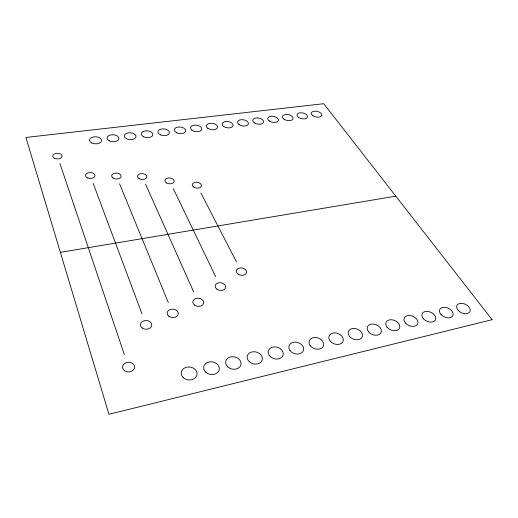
<?xml version="1.0" encoding="UTF-8"?>
<svg xmlns="http://www.w3.org/2000/svg" width="518" height="518" viewBox="0 0 518 518"><rect width="100%" height="100%" fill="white"/><g stroke="black" fill="none" stroke-linecap="round" stroke-linejoin="round"><path stroke-width="0.78" d="M60.366 252.344L395.804 196.16M200.88 192.987L236.538 262.043M173.277 188.623L215.617 276.567M145.629 184.259L193.635 291.841M119.554 183.786L168.292 302.557M93.149 183.307L141.932 313.707M59.913 163.52L124.404 354.733M492.1 319.703L108.942 414.29L25.9 137.451L323.744 103.71L492.1 319.703M124.663 370.862A6.054 4.869 -1.5 0 0 134.518 367.884A6.054 4.869 -1.5 0 0 126.483 362.529A6.054 4.869 -1.5 0 0 124.663 370.862M54.675 158.411A4.727 2.817 -0.3 0 0 62.108 156.339A4.727 2.817 -0.3 0 0 55.42 153.548A4.727 2.817 -0.3 0 0 54.675 158.411M142.152 327.998A5.711 4.384 1.8 0 0 151.644 325.977A5.711 4.384 1.8 0 0 144.477 320.648A5.711 4.384 1.8 0 0 142.152 327.998M87.717 178.011A4.785 2.959 0.9 0 0 95.008 175.647A4.785 2.959 0.9 0 0 87.956 172.889A4.785 2.959 0.9 0 0 87.717 178.011M168.972 316.362A5.575 4.228 4.6 0 0 178.153 314.432A5.575 4.228 4.6 0 0 170.998 309.272A5.575 4.228 4.6 0 0 168.972 316.362M112.943 177.985A4.727 2.94 2.3 0 0 120.895 176.981A4.727 2.94 2.3 0 0 115.249 173.148A4.727 2.94 2.3 0 0 112.943 177.985M194.671 305.147A5.458 4.073 7.1 0 0 203.606 303.399A5.458 4.073 7.1 0 0 196.562 298.316A5.458 4.073 7.1 0 0 194.671 305.147M139.051 178.593A4.675 2.92 3.8 0 0 146.749 177.35A4.675 2.92 3.8 0 0 140.747 173.711A4.675 2.92 3.8 0 0 139.051 178.593M166.537 182.951A4.656 2.927 5.3 0 0 174.106 181.65A4.656 2.927 5.3 0 0 167.961 178.024A4.656 2.927 5.3 0 0 166.537 182.951M216.854 289.173A5.316 3.872 9 0 0 225.576 287.788A5.316 3.872 9 0 0 218.829 282.737A5.316 3.872 9 0 0 216.854 289.173M238.118 274.126A5.18 3.684 10.5 0 0 246.516 272.766A5.18 3.684 10.5 0 0 239.776 267.961A5.18 3.684 10.5 0 0 238.118 274.126M193.382 186.894A4.636 2.933 6.9 0 0 201.224 186.454A4.636 2.933 6.9 0 0 195.934 182.245A4.636 2.933 6.9 0 0 193.382 186.894M313.008 115.812A5.322 2.894 12.3 0 0 321.646 115.559A5.322 2.894 12.3 0 0 314.925 111.124A5.322 2.894 12.3 0 0 313.008 115.812M298.653 117.521A5.355 2.94 11.7 0 0 307.401 117.256A5.355 2.94 11.7 0 0 300.712 112.775A5.355 2.94 11.7 0 0 298.653 117.521M284.084 119.25A5.394 2.985 11.1 0 0 292.942 118.985A5.394 2.985 11.1 0 0 286.286 114.459A5.394 2.985 11.1 0 0 284.084 119.25M269.302 121.011A5.433 3.03 10.5 0 0 278.27 120.733A5.433 3.03 10.5 0 0 271.652 116.168A5.433 3.03 10.5 0 0 269.302 121.011M254.293 122.798A5.471 3.076 9.8 0 0 263.371 122.513A5.471 3.076 9.8 0 0 256.792 117.897A5.471 3.076 9.8 0 0 254.293 122.798M239.051 124.605A5.517 3.127 9.1 0 0 248.251 124.314A5.517 3.127 9.1 0 0 241.712 119.658A5.517 3.127 9.1 0 0 239.051 124.605M223.575 126.45A5.562 3.173 8.4 0 0 232.899 126.146A5.562 3.173 8.4 0 0 226.405 121.445A5.562 3.173 8.4 0 0 223.575 126.45M207.867 128.315A5.607 3.218 7.7 0 0 217.307 128.004A5.607 3.218 7.7 0 0 210.858 123.252A5.607 3.218 7.7 0 0 207.867 128.315M191.906 130.212A5.659 3.263 6.9 0 0 201.476 129.895A5.659 3.263 6.9 0 0 195.072 125.097A5.659 3.263 6.9 0 0 191.906 130.212M176.793 132.802A5.711 3.309 6.1 0 0 185.709 130.989A5.711 3.309 6.1 0 0 177.622 127.13A5.711 3.309 6.1 0 0 176.793 132.802M160.321 134.771A5.769 3.354 5.3 0 0 169.399 132.925A5.769 3.354 5.3 0 0 161.318 129.027A5.769 3.354 5.3 0 0 160.321 134.771M143.59 136.765A5.827 3.399 4.5 0 0 152.829 134.9A5.827 3.399 4.5 0 0 144.749 130.957A5.827 3.399 4.5 0 0 143.59 136.765M126.58 138.792A5.892 3.445 3.6 0 0 135.994 136.901A5.892 3.445 3.6 0 0 127.92 132.925A5.892 3.445 3.6 0 0 126.58 138.792M109.304 140.857A5.957 3.49 2.7 0 0 118.887 138.934A5.957 3.49 2.7 0 0 110.82 134.913A5.957 3.49 2.7 0 0 109.304 140.857M91.738 142.949A6.028 3.535 1.9 0 0 101.502 141A6.028 3.535 1.9 0 0 93.441 136.94A6.028 3.535 1.9 0 0 91.738 142.949M183.113 377.486A7.958 6.494 6.3 0 0 196.62 375.874A7.958 6.494 6.3 0 0 187.633 367.009A7.958 6.494 6.3 0 0 183.113 377.486M205.665 372.118A7.861 6.358 9.3 0 0 218.926 370.551A7.861 6.358 9.3 0 0 209.848 361.829A7.861 6.358 9.3 0 0 205.665 372.118M423.433 318.764A7.284 4.895 24.3 0 0 435.295 320.02A7.284 4.895 24.3 0 0 427.687 311.402A7.284 4.895 24.3 0 0 423.433 318.764M441.038 314.594A7.252 4.779 24.7 0 0 452.764 315.838A7.252 4.779 24.7 0 0 445.066 307.342A7.252 4.779 24.7 0 0 441.038 314.594M270.461 356.701A7.647 5.944 16.1 0 0 283.016 355.251A7.647 5.944 16.1 0 0 273.698 346.924A7.647 5.944 16.1 0 0 270.461 356.701M249.32 361.732A7.712 6.08 14.1 0 0 262.108 360.243A7.712 6.08 14.1 0 0 252.862 351.787A7.712 6.08 14.1 0 0 249.32 361.732M227.726 366.867A7.783 6.222 11.9 0 0 240.747 365.339A7.783 6.222 11.9 0 0 231.585 356.753A7.783 6.222 11.9 0 0 227.726 366.867M349.456 336.305A7.44 5.4 21.5 0 0 361.881 337.587A7.44 5.4 21.5 0 0 354.707 328.451A7.44 5.4 21.5 0 0 349.456 336.305M405.484 323.025A7.317 5.018 23.7 0 0 417.482 324.281A7.317 5.018 23.7 0 0 409.978 315.54A7.317 5.018 23.7 0 0 405.484 323.025M330.018 340.915A7.485 5.53 20.4 0 0 342.592 342.204A7.485 5.53 20.4 0 0 335.541 332.925A7.485 5.53 20.4 0 0 330.018 340.915M387.179 327.363A7.356 5.141 23.1 0 0 399.313 328.626A7.356 5.141 23.1 0 0 391.912 319.755A7.356 5.141 23.1 0 0 387.179 327.363M310.178 345.623A7.537 5.666 19.2 0 0 322.902 346.911A7.537 5.666 19.2 0 0 315.986 337.496A7.537 5.666 19.2 0 0 310.178 345.623M368.505 331.792A7.394 5.271 22.3 0 0 380.782 333.061A7.394 5.271 22.3 0 0 373.497 324.061A7.394 5.271 22.3 0 0 368.505 331.792M289.925 350.421A7.589 5.802 17.8 0 0 302.803 351.722A7.589 5.802 17.8 0 0 296.024 342.158A7.589 5.802 17.8 0 0 289.925 350.421M458.3 310.496A7.213 4.668 25.1 0 0 469.904 311.732A7.213 4.668 25.1 0 0 462.114 303.36A7.213 4.668 25.1 0 0 458.3 310.496"/></g></svg>
